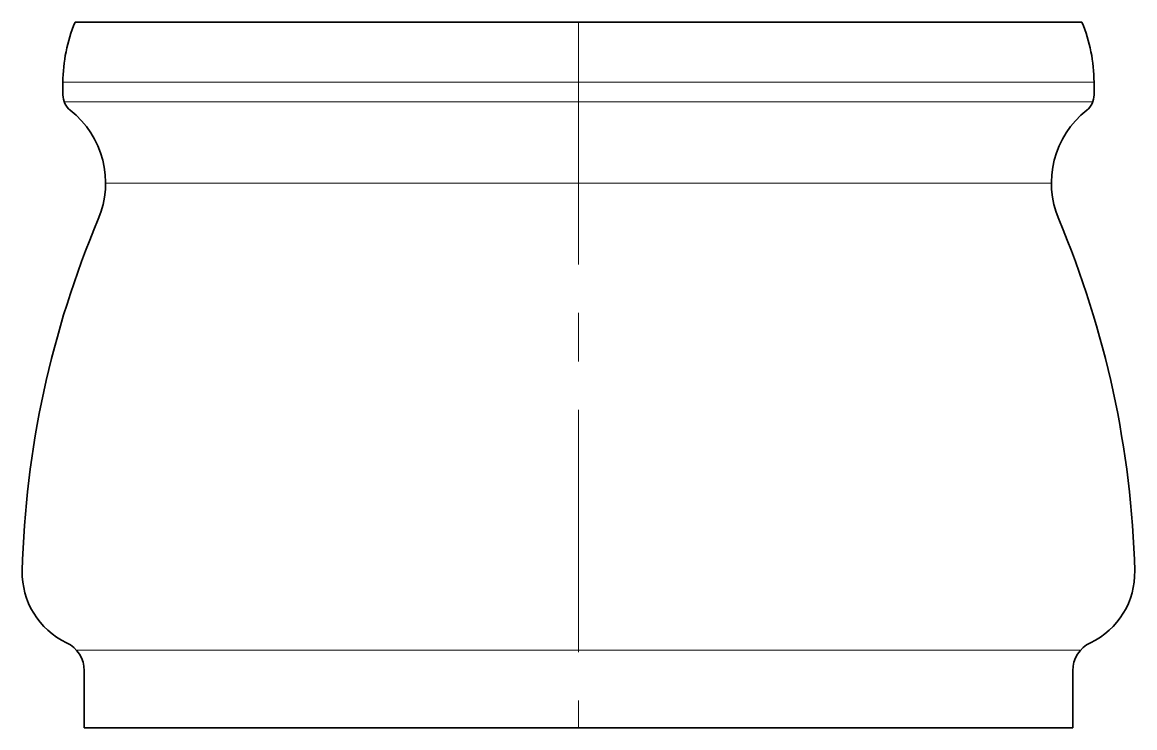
# Model space of a CAD drawing. Extents: x 64 to 663, y 48 to 468.
# Drawn here: x 382.1 to 410.8, y 304.03 to 322.23 of the extents above; entities that cross this region are included whole.
import ezdxf

# ---------------------------------------------------------------- set-up
doc = ezdxf.new("R2010")
doc.units = 0
doc.header["$LTSCALE"] = 5
doc.header["$MEASUREMENT"] = 0
doc.linetypes.add('CENTER', pattern=[2, 1.25, -0.25, 0.25, -0.25])
for name, color, linetype, lineweight in [('1', 1, 'CENTER', 15), ('3', 3, 'CONTINUOUS', 35), ('8', 251, 'CONTINUOUS', 15)]:
    doc.layers.add(name, color=color, linetype=linetype, lineweight=lineweight)

msp = doc.modelspace()

# ---------------------------------------------------------------- linework, layer by layer
at = {"layer": '1'}
msp.add_line((396.448, 322.226), (396.448, 304.026), dxfattribs=at)
at = {"layer": '3'}
for p, q in [((396.448, 322.226), (383.461, 322.226)), ((396.448, 322.226), (409.436, 322.226)), ((383.148, 320.35), (383.148, 320.676)), ((409.748, 320.35), (409.748, 320.676)), ((383.698, 304.026), (383.698, 305.496)), ((409.198, 304.026), (409.198, 305.496)), ((396.448, 304.026), (383.698, 304.026)), ((396.448, 304.026), (409.198, 304.026))]:
    msp.add_line(p, q, dxfattribs=at)
for centre, radius, start, end in [((387.148, 320.676), 4, 157.201, 180), ((405.748, 320.676), 4, 0, 22.799), ((383.648, 320.35), 0.5, 180, 231.6335), ((409.248, 320.35), 0.5, 308.3665, 0), ((381.848, 318.076), 2.4, 337.1079, 51.6335), ((411.048, 318.076), 2.4, 128.3665, 202.8921), ((407.09, 307.417), 25, 157.1079, 178.4839), ((385.806, 307.417), 25, 1.5161, 22.8921), ((384.098, 308.026), 2, 178.4839, 244.6231), ((408.798, 308.026), 2, 295.3769, 1.5161), ((382.898, 305.496), 0.8, 0, 64.6231), ((409.998, 305.496), 0.8, 115.3769, 180)]:
    msp.add_arc(centre, radius, start, end, dxfattribs=at)
at = {"layer": '8'}
for p, q in [((383.148, 320.676), (396.448, 320.676)), ((409.748, 320.676), (396.448, 320.676)), ((396.448, 320.176), (383.179, 320.176)), ((396.448, 320.176), (409.717, 320.176)), ((396.448, 318.076), (384.248, 318.076)), ((396.448, 318.076), (408.648, 318.076)), ((409.399, 306.026), (383.498, 306.026)), ((396.448, 306.026), (409.399, 306.026))]:
    msp.add_line(p, q, dxfattribs=at)

doc.saveas('drawing.dxf')
